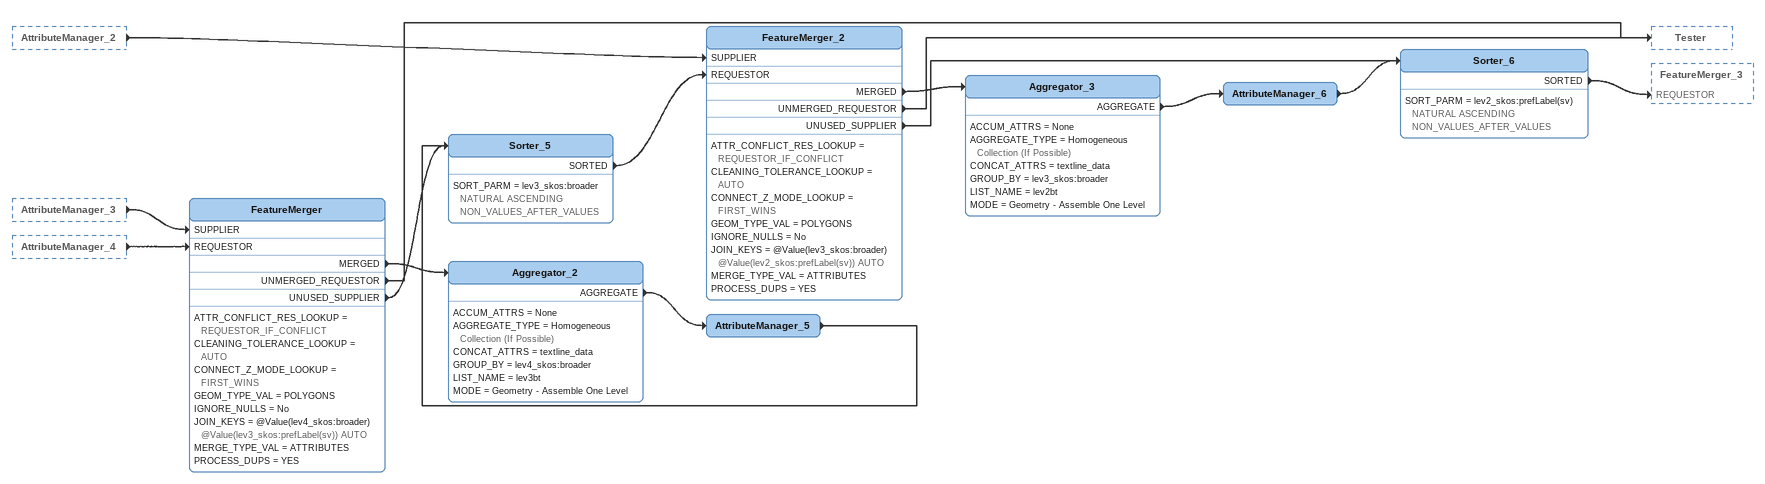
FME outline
AttributeManager_2 [outside]
    -> FeatureMerger_2 [SUPPLIER]
AttributeManager_3 [outside]
    -> FeatureMerger [SUPPLIER]
AttributeManager_4 [outside]
    -> FeatureMerger [REQUESTOR]
FeatureMerger
    ATTR_CONFLICT_RES_LOOKUP = REQUESTOR_IF_CONFLICT
    CLEANING_TOLERANCE_LOOKUP = AUTO
    CONNECT_Z_MODE_LOOKUP = FIRST_WINS
    GEOM_TYPE_VAL = POLYGONS
    IGNORE_NULLS = No
    JOIN_KEYS = @Value(lev4_skos:broader) @Value(lev3_skos:prefLabel(sv)) AUTO
    MERGE_TYPE_VAL = ATTRIBUTES
    PROCESS_DUPS = YES
    MERGED -> Aggregator_2
    UNMERGED_REQUESTOR -> Tester
    UNUSED_SUPPLIER -> Sorter_5
Aggregator_2
    ACCUM_ATTRS = None
    AGGREGATE_TYPE = Homogeneous Collection (If Possible)
    CONCAT_ATTRS = textline_data
    GROUP_BY = lev4_skos:broader
    LIST_NAME = lev3bt
    MODE = Geometry - Assemble One Level
    AGGREGATE -> AttributeManager_5
AttributeManager_5
    -> Sorter_5
Sorter_5
    SORT_PARM = lev3_skos:broader NATURAL ASCENDING NON_VALUES_AFTER_VALUES
    SORTED -> FeatureMerger_2 [REQUESTOR]
FeatureMerger_2
    ATTR_CONFLICT_RES_LOOKUP = REQUESTOR_IF_CONFLICT
    CLEANING_TOLERANCE_LOOKUP = AUTO
    CONNECT_Z_MODE_LOOKUP = FIRST_WINS
    GEOM_TYPE_VAL = POLYGONS
    IGNORE_NULLS = No
    JOIN_KEYS = @Value(lev3_skos:broader) @Value(lev2_skos:prefLabel(sv)) AUTO
    MERGE_TYPE_VAL = ATTRIBUTES
    PROCESS_DUPS = YES
    MERGED -> Aggregator_3
    UNMERGED_REQUESTOR -> Tester
    UNUSED_SUPPLIER -> Sorter_6
Aggregator_3
    ACCUM_ATTRS = None
    AGGREGATE_TYPE = Homogeneous Collection (If Possible)
    CONCAT_ATTRS = textline_data
    GROUP_BY = lev3_skos:broader
    LIST_NAME = lev2bt
    MODE = Geometry - Assemble One Level
    AGGREGATE -> AttributeManager_6
AttributeManager_6
    -> Sorter_6
Sorter_6
    SORT_PARM = lev2_skos:prefLabel(sv) NATURAL ASCENDING NON_VALUES_AFTER_VALUES
    SORTED -> FeatureMerger_3 [REQUESTOR]
